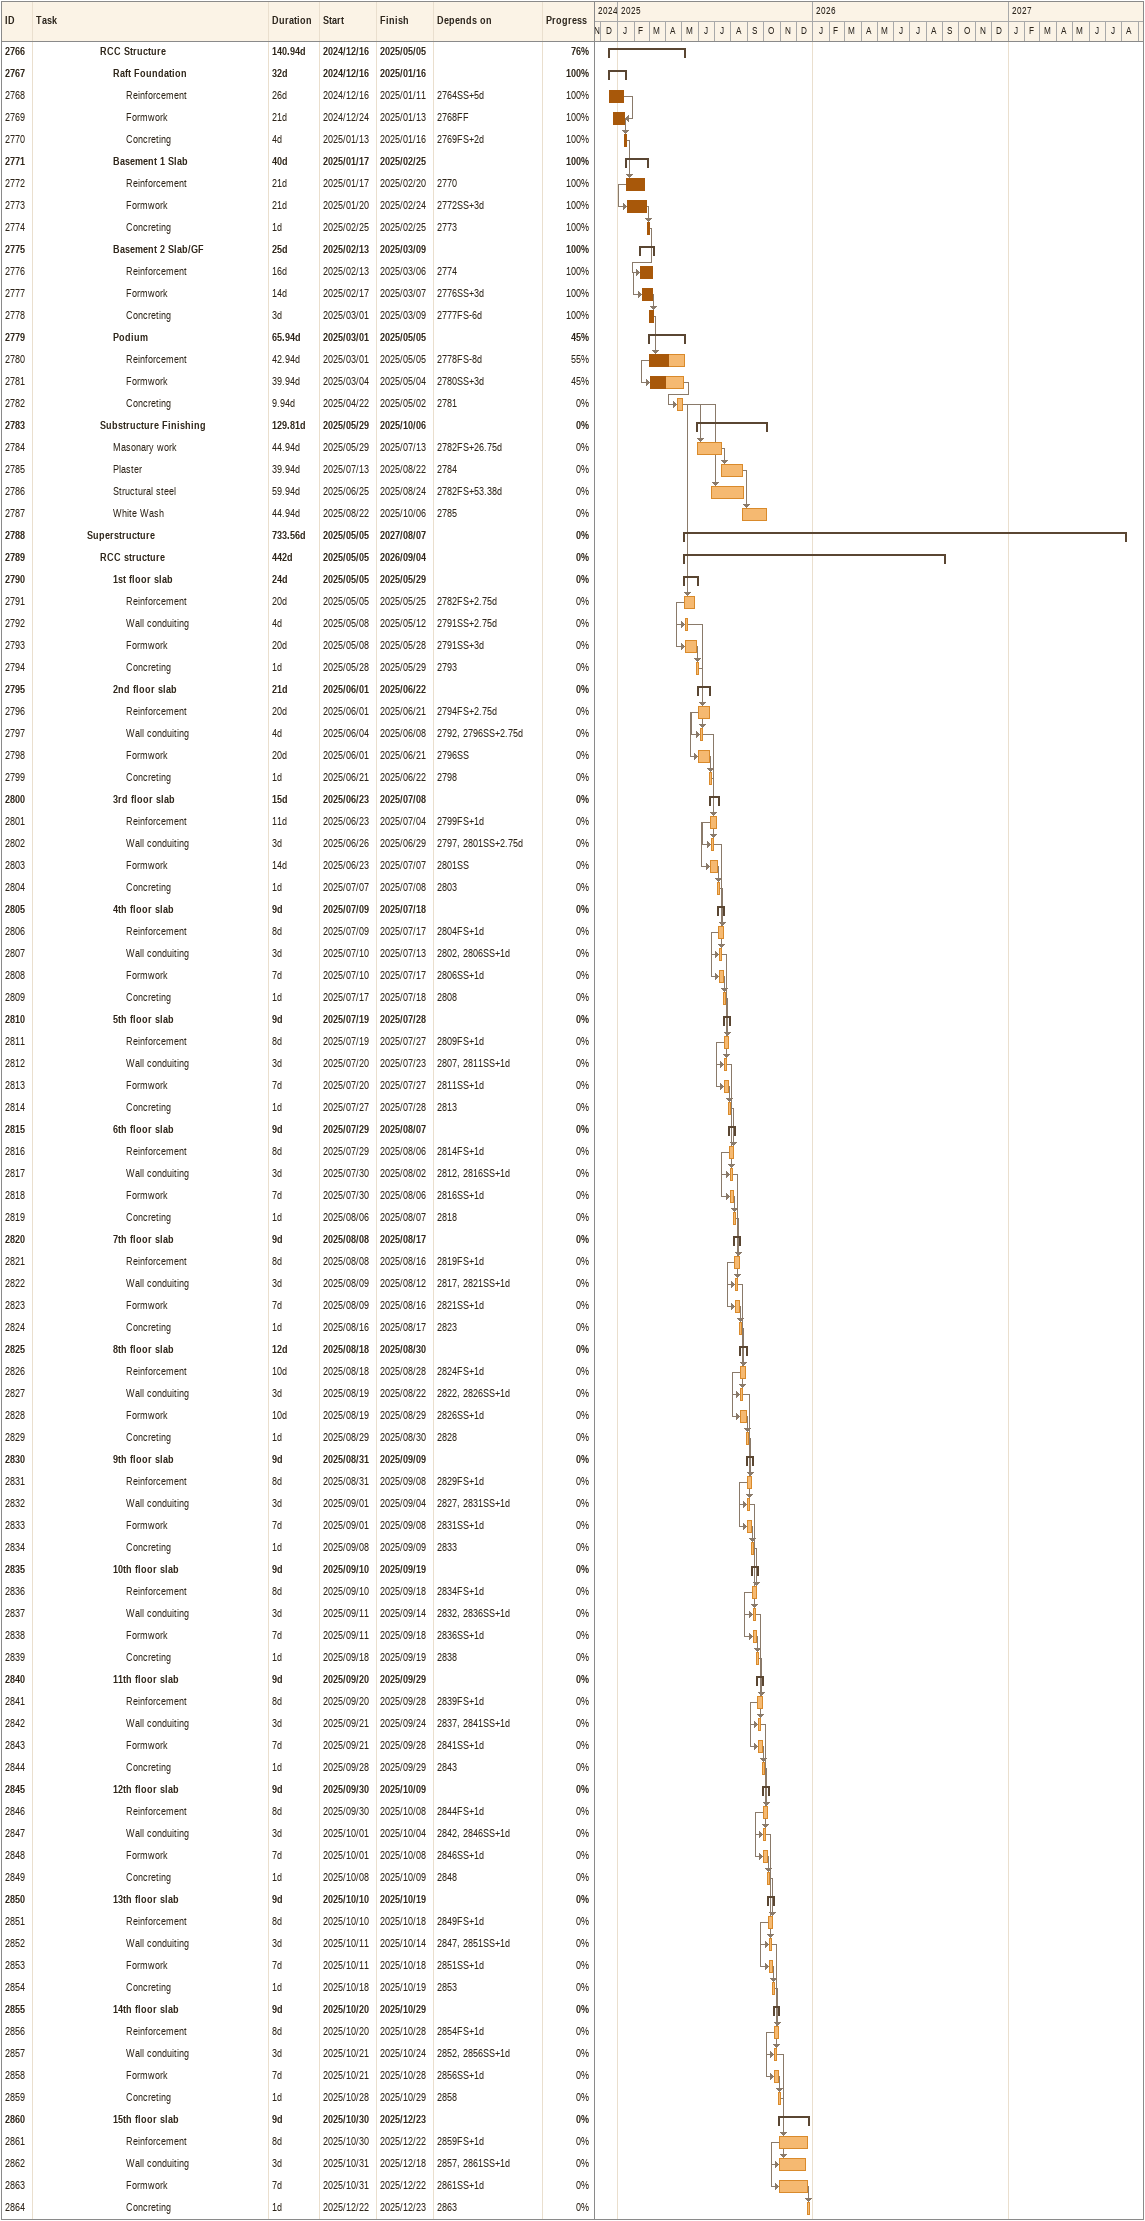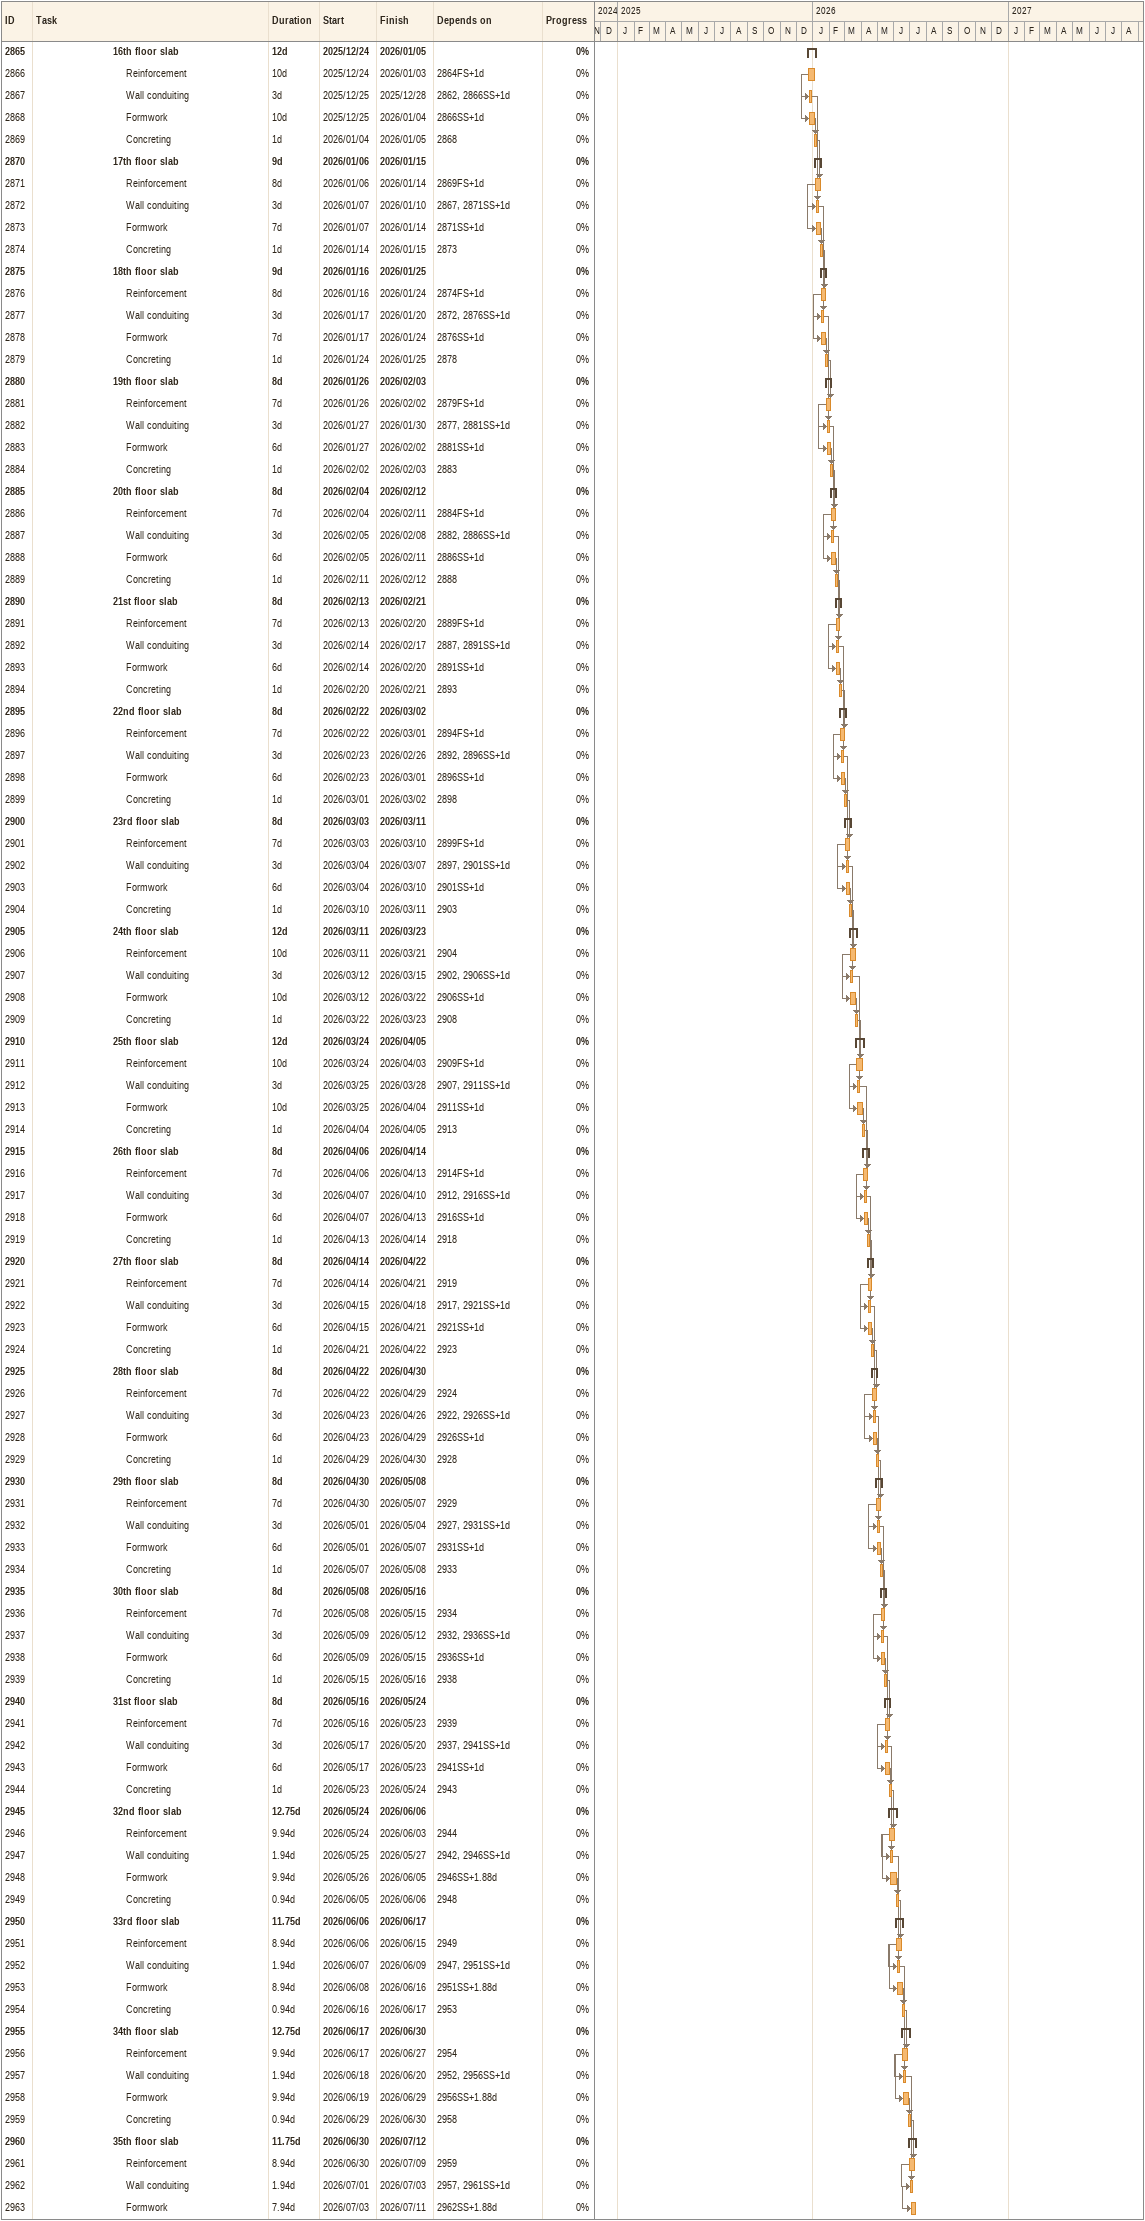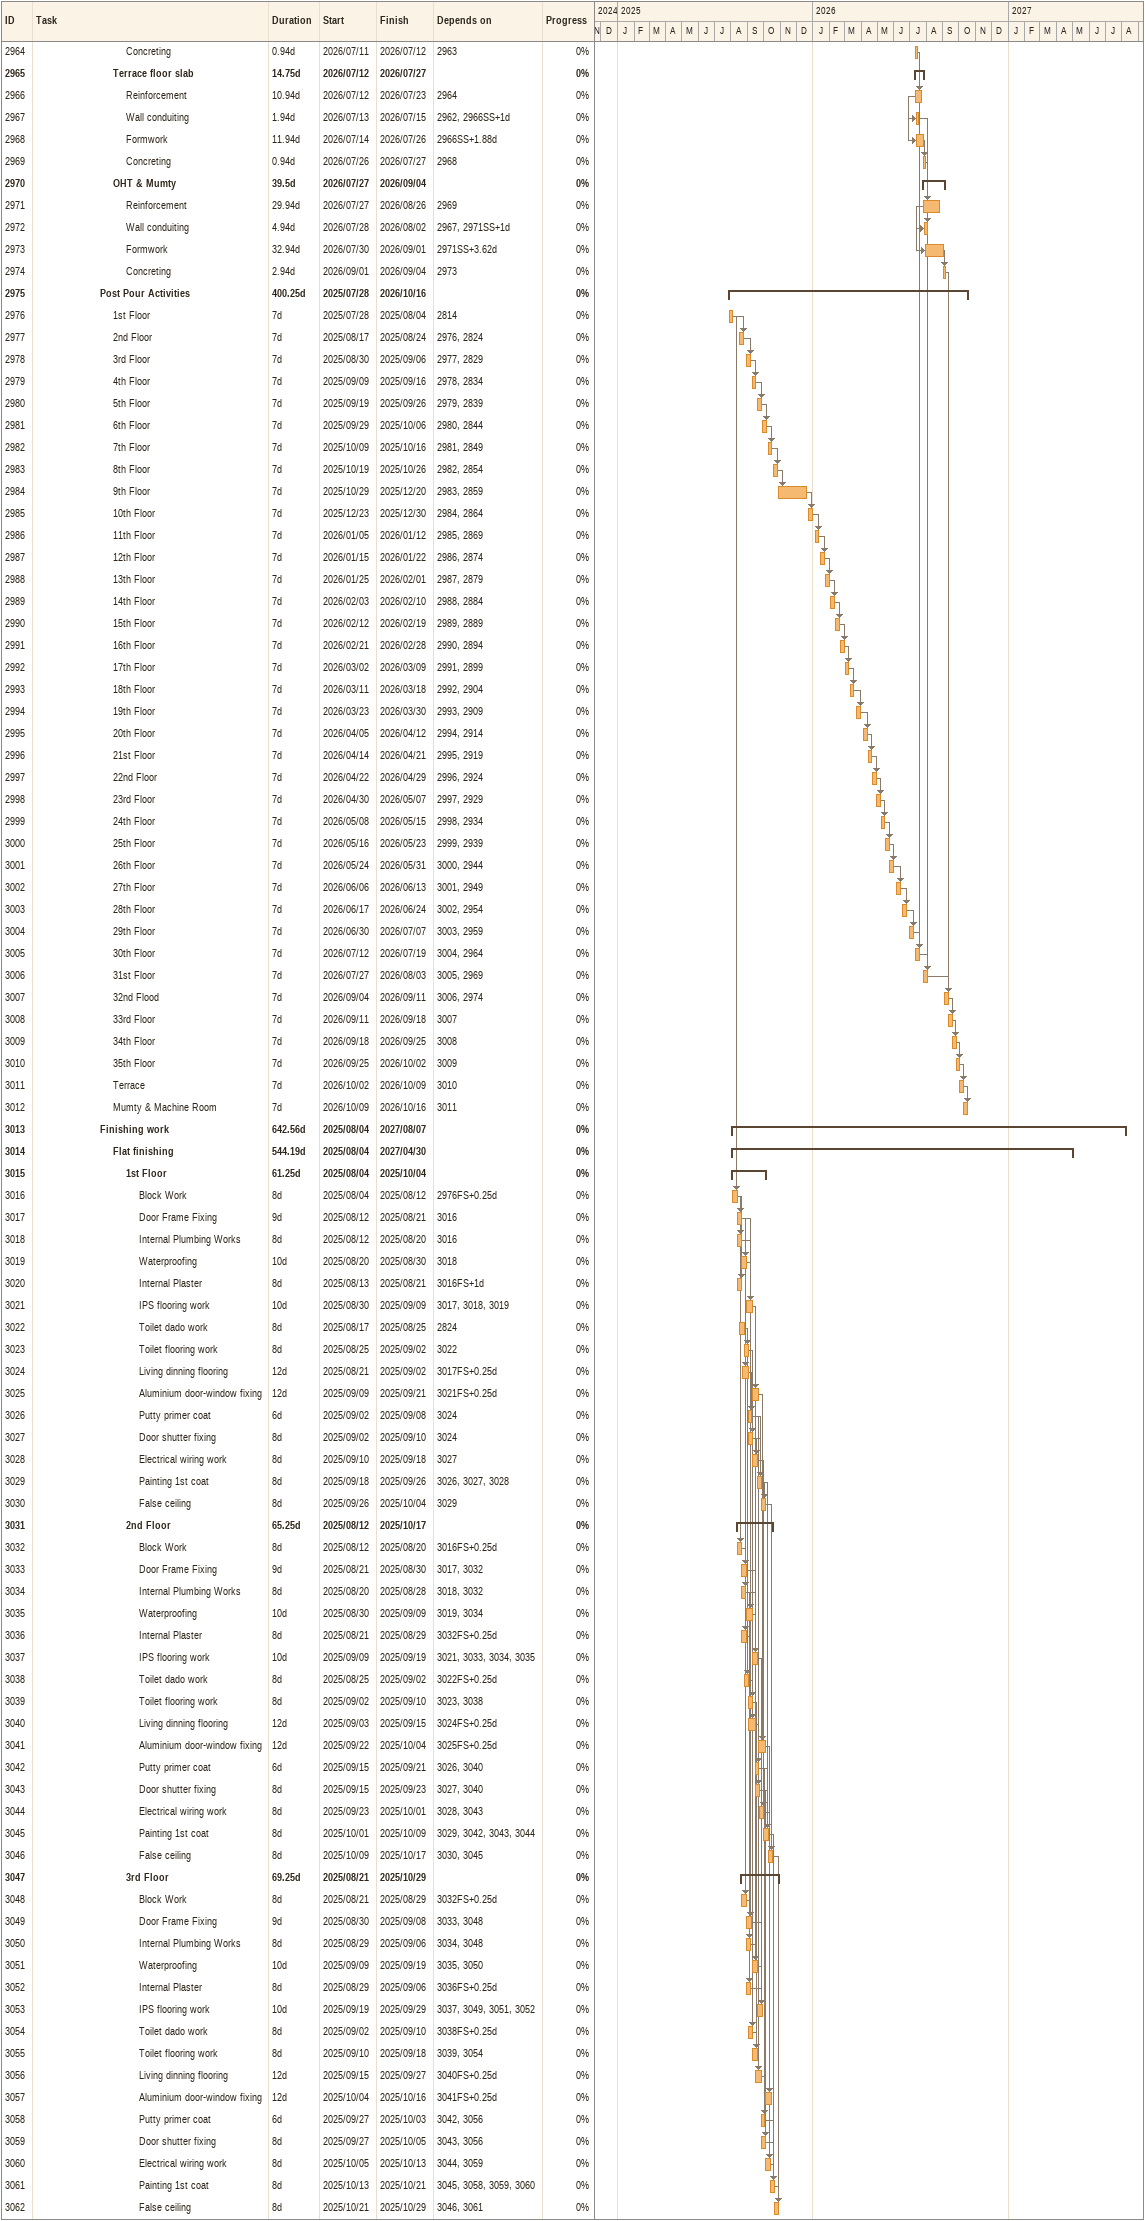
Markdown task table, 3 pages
| ID | Level | Task | Duration | Start | Finish | Predecessors | % complete |
|---|---|---|---|---|---|---|---|
| 2766 | 6 | **RCC Structure** | 140.94d | 2024-12-16 | 2025-05-05 |  | 76 |
| 2767 | 7 | **Raft Foundation** | 32d | 2024-12-16 | 2025-01-16 |  | 100 |
| 2768 | 8 | Reinforcement | 26d | 2024-12-16 | 2025-01-11 | 2764SS+5d | 100 |
| 2769 | 8 | Formwork | 21d | 2024-12-24 | 2025-01-13 | 2768FF | 100 |
| 2770 | 8 | Concreting | 4d | 2025-01-13 | 2025-01-16 | 2769FS+2d | 100 |
| 2771 | 7 | **Basement 1 Slab** | 40d | 2025-01-17 | 2025-02-25 |  | 100 |
| 2772 | 8 | Reinforcement | 21d | 2025-01-17 | 2025-02-20 | 2770 | 100 |
| 2773 | 8 | Formwork | 21d | 2025-01-20 | 2025-02-24 | 2772SS+3d | 100 |
| 2774 | 8 | Concreting | 1d | 2025-02-25 | 2025-02-25 | 2773 | 100 |
| 2775 | 7 | **Basement 2 Slab/GF** | 25d | 2025-02-13 | 2025-03-09 |  | 100 |
| 2776 | 8 | Reinforcement | 16d | 2025-02-13 | 2025-03-06 | 2774 | 100 |
| 2777 | 8 | Formwork | 14d | 2025-02-17 | 2025-03-07 | 2776SS+3d | 100 |
| 2778 | 8 | Concreting | 3d | 2025-03-01 | 2025-03-09 | 2777FS-6d | 100 |
| 2779 | 7 | **Podium** | 65.94d | 2025-03-01 | 2025-05-05 |  | 45 |
| 2780 | 8 | Reinforcement | 42.94d | 2025-03-01 | 2025-05-05 | 2778FS-8d | 55 |
| 2781 | 8 | Formwork | 39.94d | 2025-03-04 | 2025-05-04 | 2780SS+3d | 45 |
| 2782 | 8 | Concreting | 9.94d | 2025-04-22 | 2025-05-02 | 2781 | 0 |
| 2783 | 6 | **Substructure Finishing** | 129.81d | 2025-05-29 | 2025-10-06 |  | 0 |
| 2784 | 7 | Masonary work | 44.94d | 2025-05-29 | 2025-07-13 | 2782FS+26.75d | 0 |
| 2785 | 7 | Plaster | 39.94d | 2025-07-13 | 2025-08-22 | 2784 | 0 |
| 2786 | 7 | Structural steel | 59.94d | 2025-06-25 | 2025-08-24 | 2782FS+53.38d | 0 |
| 2787 | 7 | White Wash | 44.94d | 2025-08-22 | 2025-10-06 | 2785 | 0 |
| 2788 | 5 | **Superstructure** | 733.56d | 2025-05-05 | 2027-08-07 |  | 0 |
| 2789 | 6 | **RCC structure** | 442d | 2025-05-05 | 2026-09-04 |  | 0 |
| 2790 | 7 | **1st floor slab** | 24d | 2025-05-05 | 2025-05-29 |  | 0 |
| 2791 | 8 | Reinforcement | 20d | 2025-05-05 | 2025-05-25 | 2782FS+2.75d | 0 |
| 2792 | 8 | Wall conduiting | 4d | 2025-05-08 | 2025-05-12 | 2791SS+2.75d | 0 |
| 2793 | 8 | Formwork | 20d | 2025-05-08 | 2025-05-28 | 2791SS+3d | 0 |
| 2794 | 8 | Concreting | 1d | 2025-05-28 | 2025-05-29 | 2793 | 0 |
| 2795 | 7 | **2nd floor slab** | 21d | 2025-06-01 | 2025-06-22 |  | 0 |
| 2796 | 8 | Reinforcement | 20d | 2025-06-01 | 2025-06-21 | 2794FS+2.75d | 0 |
| 2797 | 8 | Wall conduiting | 4d | 2025-06-04 | 2025-06-08 | 2792, 2796SS+2.75d | 0 |
| 2798 | 8 | Formwork | 20d | 2025-06-01 | 2025-06-21 | 2796SS | 0 |
| 2799 | 8 | Concreting | 1d | 2025-06-21 | 2025-06-22 | 2798 | 0 |
| 2800 | 7 | **3rd floor slab** | 15d | 2025-06-23 | 2025-07-08 |  | 0 |
| 2801 | 8 | Reinforcement | 11d | 2025-06-23 | 2025-07-04 | 2799FS+1d | 0 |
| 2802 | 8 | Wall conduiting | 3d | 2025-06-26 | 2025-06-29 | 2797, 2801SS+2.75d | 0 |
| 2803 | 8 | Formwork | 14d | 2025-06-23 | 2025-07-07 | 2801SS | 0 |
| 2804 | 8 | Concreting | 1d | 2025-07-07 | 2025-07-08 | 2803 | 0 |
| 2805 | 7 | **4th floor slab** | 9d | 2025-07-09 | 2025-07-18 |  | 0 |
| 2806 | 8 | Reinforcement | 8d | 2025-07-09 | 2025-07-17 | 2804FS+1d | 0 |
| 2807 | 8 | Wall conduiting | 3d | 2025-07-10 | 2025-07-13 | 2802, 2806SS+1d | 0 |
| 2808 | 8 | Formwork | 7d | 2025-07-10 | 2025-07-17 | 2806SS+1d | 0 |
| 2809 | 8 | Concreting | 1d | 2025-07-17 | 2025-07-18 | 2808 | 0 |
| 2810 | 7 | **5th floor slab** | 9d | 2025-07-19 | 2025-07-28 |  | 0 |
| 2811 | 8 | Reinforcement | 8d | 2025-07-19 | 2025-07-27 | 2809FS+1d | 0 |
| 2812 | 8 | Wall conduiting | 3d | 2025-07-20 | 2025-07-23 | 2807, 2811SS+1d | 0 |
| 2813 | 8 | Formwork | 7d | 2025-07-20 | 2025-07-27 | 2811SS+1d | 0 |
| 2814 | 8 | Concreting | 1d | 2025-07-27 | 2025-07-28 | 2813 | 0 |
| 2815 | 7 | **6th floor slab** | 9d | 2025-07-29 | 2025-08-07 |  | 0 |
| 2816 | 8 | Reinforcement | 8d | 2025-07-29 | 2025-08-06 | 2814FS+1d | 0 |
| 2817 | 8 | Wall conduiting | 3d | 2025-07-30 | 2025-08-02 | 2812, 2816SS+1d | 0 |
| 2818 | 8 | Formwork | 7d | 2025-07-30 | 2025-08-06 | 2816SS+1d | 0 |
| 2819 | 8 | Concreting | 1d | 2025-08-06 | 2025-08-07 | 2818 | 0 |
| 2820 | 7 | **7th floor slab** | 9d | 2025-08-08 | 2025-08-17 |  | 0 |
| 2821 | 8 | Reinforcement | 8d | 2025-08-08 | 2025-08-16 | 2819FS+1d | 0 |
| 2822 | 8 | Wall conduiting | 3d | 2025-08-09 | 2025-08-12 | 2817, 2821SS+1d | 0 |
| 2823 | 8 | Formwork | 7d | 2025-08-09 | 2025-08-16 | 2821SS+1d | 0 |
| 2824 | 8 | Concreting | 1d | 2025-08-16 | 2025-08-17 | 2823 | 0 |
| 2825 | 7 | **8th floor slab** | 12d | 2025-08-18 | 2025-08-30 |  | 0 |
| 2826 | 8 | Reinforcement | 10d | 2025-08-18 | 2025-08-28 | 2824FS+1d | 0 |
| 2827 | 8 | Wall conduiting | 3d | 2025-08-19 | 2025-08-22 | 2822, 2826SS+1d | 0 |
| 2828 | 8 | Formwork | 10d | 2025-08-19 | 2025-08-29 | 2826SS+1d | 0 |
| 2829 | 8 | Concreting | 1d | 2025-08-29 | 2025-08-30 | 2828 | 0 |
| 2830 | 7 | **9th floor slab** | 9d | 2025-08-31 | 2025-09-09 |  | 0 |
| 2831 | 8 | Reinforcement | 8d | 2025-08-31 | 2025-09-08 | 2829FS+1d | 0 |
| 2832 | 8 | Wall conduiting | 3d | 2025-09-01 | 2025-09-04 | 2827, 2831SS+1d | 0 |
| 2833 | 8 | Formwork | 7d | 2025-09-01 | 2025-09-08 | 2831SS+1d | 0 |
| 2834 | 8 | Concreting | 1d | 2025-09-08 | 2025-09-09 | 2833 | 0 |
| 2835 | 7 | **10th floor slab** | 9d | 2025-09-10 | 2025-09-19 |  | 0 |
| 2836 | 8 | Reinforcement | 8d | 2025-09-10 | 2025-09-18 | 2834FS+1d | 0 |
| 2837 | 8 | Wall conduiting | 3d | 2025-09-11 | 2025-09-14 | 2832, 2836SS+1d | 0 |
| 2838 | 8 | Formwork | 7d | 2025-09-11 | 2025-09-18 | 2836SS+1d | 0 |
| 2839 | 8 | Concreting | 1d | 2025-09-18 | 2025-09-19 | 2838 | 0 |
| 2840 | 7 | **11th floor slab** | 9d | 2025-09-20 | 2025-09-29 |  | 0 |
| 2841 | 8 | Reinforcement | 8d | 2025-09-20 | 2025-09-28 | 2839FS+1d | 0 |
| 2842 | 8 | Wall conduiting | 3d | 2025-09-21 | 2025-09-24 | 2837, 2841SS+1d | 0 |
| 2843 | 8 | Formwork | 7d | 2025-09-21 | 2025-09-28 | 2841SS+1d | 0 |
| 2844 | 8 | Concreting | 1d | 2025-09-28 | 2025-09-29 | 2843 | 0 |
| 2845 | 7 | **12th floor slab** | 9d | 2025-09-30 | 2025-10-09 |  | 0 |
| 2846 | 8 | Reinforcement | 8d | 2025-09-30 | 2025-10-08 | 2844FS+1d | 0 |
| 2847 | 8 | Wall conduiting | 3d | 2025-10-01 | 2025-10-04 | 2842, 2846SS+1d | 0 |
| 2848 | 8 | Formwork | 7d | 2025-10-01 | 2025-10-08 | 2846SS+1d | 0 |
| 2849 | 8 | Concreting | 1d | 2025-10-08 | 2025-10-09 | 2848 | 0 |
| 2850 | 7 | **13th floor slab** | 9d | 2025-10-10 | 2025-10-19 |  | 0 |
| 2851 | 8 | Reinforcement | 8d | 2025-10-10 | 2025-10-18 | 2849FS+1d | 0 |
| 2852 | 8 | Wall conduiting | 3d | 2025-10-11 | 2025-10-14 | 2847, 2851SS+1d | 0 |
| 2853 | 8 | Formwork | 7d | 2025-10-11 | 2025-10-18 | 2851SS+1d | 0 |
| 2854 | 8 | Concreting | 1d | 2025-10-18 | 2025-10-19 | 2853 | 0 |
| 2855 | 7 | **14th floor slab** | 9d | 2025-10-20 | 2025-10-29 |  | 0 |
| 2856 | 8 | Reinforcement | 8d | 2025-10-20 | 2025-10-28 | 2854FS+1d | 0 |
| 2857 | 8 | Wall conduiting | 3d | 2025-10-21 | 2025-10-24 | 2852, 2856SS+1d | 0 |
| 2858 | 8 | Formwork | 7d | 2025-10-21 | 2025-10-28 | 2856SS+1d | 0 |
| 2859 | 8 | Concreting | 1d | 2025-10-28 | 2025-10-29 | 2858 | 0 |
| 2860 | 7 | **15th floor slab** | 9d | 2025-10-30 | 2025-12-23 |  | 0 |
| 2861 | 8 | Reinforcement | 8d | 2025-10-30 | 2025-12-22 | 2859FS+1d | 0 |
| 2862 | 8 | Wall conduiting | 3d | 2025-10-31 | 2025-12-18 | 2857, 2861SS+1d | 0 |
| 2863 | 8 | Formwork | 7d | 2025-10-31 | 2025-12-22 | 2861SS+1d | 0 |
| 2864 | 8 | Concreting | 1d | 2025-12-22 | 2025-12-23 | 2863 | 0 |
| 2865 | 7 | **16th floor slab** | 12d | 2025-12-24 | 2026-01-05 |  | 0 |
| 2866 | 8 | Reinforcement | 10d | 2025-12-24 | 2026-01-03 | 2864FS+1d | 0 |
| 2867 | 8 | Wall conduiting | 3d | 2025-12-25 | 2025-12-28 | 2862, 2866SS+1d | 0 |
| 2868 | 8 | Formwork | 10d | 2025-12-25 | 2026-01-04 | 2866SS+1d | 0 |
| 2869 | 8 | Concreting | 1d | 2026-01-04 | 2026-01-05 | 2868 | 0 |
| 2870 | 7 | **17th floor slab** | 9d | 2026-01-06 | 2026-01-15 |  | 0 |
| 2871 | 8 | Reinforcement | 8d | 2026-01-06 | 2026-01-14 | 2869FS+1d | 0 |
| 2872 | 8 | Wall conduiting | 3d | 2026-01-07 | 2026-01-10 | 2867, 2871SS+1d | 0 |
| 2873 | 8 | Formwork | 7d | 2026-01-07 | 2026-01-14 | 2871SS+1d | 0 |
| 2874 | 8 | Concreting | 1d | 2026-01-14 | 2026-01-15 | 2873 | 0 |
| 2875 | 7 | **18th floor slab** | 9d | 2026-01-16 | 2026-01-25 |  | 0 |
| 2876 | 8 | Reinforcement | 8d | 2026-01-16 | 2026-01-24 | 2874FS+1d | 0 |
| 2877 | 8 | Wall conduiting | 3d | 2026-01-17 | 2026-01-20 | 2872, 2876SS+1d | 0 |
| 2878 | 8 | Formwork | 7d | 2026-01-17 | 2026-01-24 | 2876SS+1d | 0 |
| 2879 | 8 | Concreting | 1d | 2026-01-24 | 2026-01-25 | 2878 | 0 |
| 2880 | 7 | **19th floor slab** | 8d | 2026-01-26 | 2026-02-03 |  | 0 |
| 2881 | 8 | Reinforcement | 7d | 2026-01-26 | 2026-02-02 | 2879FS+1d | 0 |
| 2882 | 8 | Wall conduiting | 3d | 2026-01-27 | 2026-01-30 | 2877, 2881SS+1d | 0 |
| 2883 | 8 | Formwork | 6d | 2026-01-27 | 2026-02-02 | 2881SS+1d | 0 |
| 2884 | 8 | Concreting | 1d | 2026-02-02 | 2026-02-03 | 2883 | 0 |
| 2885 | 7 | **20th floor slab** | 8d | 2026-02-04 | 2026-02-12 |  | 0 |
| 2886 | 8 | Reinforcement | 7d | 2026-02-04 | 2026-02-11 | 2884FS+1d | 0 |
| 2887 | 8 | Wall conduiting | 3d | 2026-02-05 | 2026-02-08 | 2882, 2886SS+1d | 0 |
| 2888 | 8 | Formwork | 6d | 2026-02-05 | 2026-02-11 | 2886SS+1d | 0 |
| 2889 | 8 | Concreting | 1d | 2026-02-11 | 2026-02-12 | 2888 | 0 |
| 2890 | 7 | **21st floor slab** | 8d | 2026-02-13 | 2026-02-21 |  | 0 |
| 2891 | 8 | Reinforcement | 7d | 2026-02-13 | 2026-02-20 | 2889FS+1d | 0 |
| 2892 | 8 | Wall conduiting | 3d | 2026-02-14 | 2026-02-17 | 2887, 2891SS+1d | 0 |
| 2893 | 8 | Formwork | 6d | 2026-02-14 | 2026-02-20 | 2891SS+1d | 0 |
| 2894 | 8 | Concreting | 1d | 2026-02-20 | 2026-02-21 | 2893 | 0 |
| 2895 | 7 | **22nd floor slab** | 8d | 2026-02-22 | 2026-03-02 |  | 0 |
| 2896 | 8 | Reinforcement | 7d | 2026-02-22 | 2026-03-01 | 2894FS+1d | 0 |
| 2897 | 8 | Wall conduiting | 3d | 2026-02-23 | 2026-02-26 | 2892, 2896SS+1d | 0 |
| 2898 | 8 | Formwork | 6d | 2026-02-23 | 2026-03-01 | 2896SS+1d | 0 |
| 2899 | 8 | Concreting | 1d | 2026-03-01 | 2026-03-02 | 2898 | 0 |
| 2900 | 7 | **23rd floor slab** | 8d | 2026-03-03 | 2026-03-11 |  | 0 |
| 2901 | 8 | Reinforcement | 7d | 2026-03-03 | 2026-03-10 | 2899FS+1d | 0 |
| 2902 | 8 | Wall conduiting | 3d | 2026-03-04 | 2026-03-07 | 2897, 2901SS+1d | 0 |
| 2903 | 8 | Formwork | 6d | 2026-03-04 | 2026-03-10 | 2901SS+1d | 0 |
| 2904 | 8 | Concreting | 1d | 2026-03-10 | 2026-03-11 | 2903 | 0 |
| 2905 | 7 | **24th floor slab** | 12d | 2026-03-11 | 2026-03-23 |  | 0 |
| 2906 | 8 | Reinforcement | 10d | 2026-03-11 | 2026-03-21 | 2904 | 0 |
| 2907 | 8 | Wall conduiting | 3d | 2026-03-12 | 2026-03-15 | 2902, 2906SS+1d | 0 |
| 2908 | 8 | Formwork | 10d | 2026-03-12 | 2026-03-22 | 2906SS+1d | 0 |
| 2909 | 8 | Concreting | 1d | 2026-03-22 | 2026-03-23 | 2908 | 0 |
| 2910 | 7 | **25th floor slab** | 12d | 2026-03-24 | 2026-04-05 |  | 0 |
| 2911 | 8 | Reinforcement | 10d | 2026-03-24 | 2026-04-03 | 2909FS+1d | 0 |
| 2912 | 8 | Wall conduiting | 3d | 2026-03-25 | 2026-03-28 | 2907, 2911SS+1d | 0 |
| 2913 | 8 | Formwork | 10d | 2026-03-25 | 2026-04-04 | 2911SS+1d | 0 |
| 2914 | 8 | Concreting | 1d | 2026-04-04 | 2026-04-05 | 2913 | 0 |
| 2915 | 7 | **26th floor slab** | 8d | 2026-04-06 | 2026-04-14 |  | 0 |
| 2916 | 8 | Reinforcement | 7d | 2026-04-06 | 2026-04-13 | 2914FS+1d | 0 |
| 2917 | 8 | Wall conduiting | 3d | 2026-04-07 | 2026-04-10 | 2912, 2916SS+1d | 0 |
| 2918 | 8 | Formwork | 6d | 2026-04-07 | 2026-04-13 | 2916SS+1d | 0 |
| 2919 | 8 | Concreting | 1d | 2026-04-13 | 2026-04-14 | 2918 | 0 |
| 2920 | 7 | **27th floor slab** | 8d | 2026-04-14 | 2026-04-22 |  | 0 |
| 2921 | 8 | Reinforcement | 7d | 2026-04-14 | 2026-04-21 | 2919 | 0 |
| 2922 | 8 | Wall conduiting | 3d | 2026-04-15 | 2026-04-18 | 2917, 2921SS+1d | 0 |
| 2923 | 8 | Formwork | 6d | 2026-04-15 | 2026-04-21 | 2921SS+1d | 0 |
| 2924 | 8 | Concreting | 1d | 2026-04-21 | 2026-04-22 | 2923 | 0 |
| 2925 | 7 | **28th floor slab** | 8d | 2026-04-22 | 2026-04-30 |  | 0 |
| 2926 | 8 | Reinforcement | 7d | 2026-04-22 | 2026-04-29 | 2924 | 0 |
| 2927 | 8 | Wall conduiting | 3d | 2026-04-23 | 2026-04-26 | 2922, 2926SS+1d | 0 |
| 2928 | 8 | Formwork | 6d | 2026-04-23 | 2026-04-29 | 2926SS+1d | 0 |
| 2929 | 8 | Concreting | 1d | 2026-04-29 | 2026-04-30 | 2928 | 0 |
| 2930 | 7 | **29th floor slab** | 8d | 2026-04-30 | 2026-05-08 |  | 0 |
| 2931 | 8 | Reinforcement | 7d | 2026-04-30 | 2026-05-07 | 2929 | 0 |
| 2932 | 8 | Wall conduiting | 3d | 2026-05-01 | 2026-05-04 | 2927, 2931SS+1d | 0 |
| 2933 | 8 | Formwork | 6d | 2026-05-01 | 2026-05-07 | 2931SS+1d | 0 |
| 2934 | 8 | Concreting | 1d | 2026-05-07 | 2026-05-08 | 2933 | 0 |
| 2935 | 7 | **30th floor slab** | 8d | 2026-05-08 | 2026-05-16 |  | 0 |
| 2936 | 8 | Reinforcement | 7d | 2026-05-08 | 2026-05-15 | 2934 | 0 |
| 2937 | 8 | Wall conduiting | 3d | 2026-05-09 | 2026-05-12 | 2932, 2936SS+1d | 0 |
| 2938 | 8 | Formwork | 6d | 2026-05-09 | 2026-05-15 | 2936SS+1d | 0 |
| 2939 | 8 | Concreting | 1d | 2026-05-15 | 2026-05-16 | 2938 | 0 |
| 2940 | 7 | **31st floor slab** | 8d | 2026-05-16 | 2026-05-24 |  | 0 |
| 2941 | 8 | Reinforcement | 7d | 2026-05-16 | 2026-05-23 | 2939 | 0 |
| 2942 | 8 | Wall conduiting | 3d | 2026-05-17 | 2026-05-20 | 2937, 2941SS+1d | 0 |
| 2943 | 8 | Formwork | 6d | 2026-05-17 | 2026-05-23 | 2941SS+1d | 0 |
| 2944 | 8 | Concreting | 1d | 2026-05-23 | 2026-05-24 | 2943 | 0 |
| 2945 | 7 | **32nd floor slab** | 12.75d | 2026-05-24 | 2026-06-06 |  | 0 |
| 2946 | 8 | Reinforcement | 9.94d | 2026-05-24 | 2026-06-03 | 2944 | 0 |
| 2947 | 8 | Wall conduiting | 1.94d | 2026-05-25 | 2026-05-27 | 2942, 2946SS+1d | 0 |
| 2948 | 8 | Formwork | 9.94d | 2026-05-26 | 2026-06-05 | 2946SS+1.88d | 0 |
| 2949 | 8 | Concreting | 0.94d | 2026-06-05 | 2026-06-06 | 2948 | 0 |
| 2950 | 7 | **33rd floor slab** | 11.75d | 2026-06-06 | 2026-06-17 |  | 0 |
| 2951 | 8 | Reinforcement | 8.94d | 2026-06-06 | 2026-06-15 | 2949 | 0 |
| 2952 | 8 | Wall conduiting | 1.94d | 2026-06-07 | 2026-06-09 | 2947, 2951SS+1d | 0 |
| 2953 | 8 | Formwork | 8.94d | 2026-06-08 | 2026-06-16 | 2951SS+1.88d | 0 |
| 2954 | 8 | Concreting | 0.94d | 2026-06-16 | 2026-06-17 | 2953 | 0 |
| 2955 | 7 | **34th floor slab** | 12.75d | 2026-06-17 | 2026-06-30 |  | 0 |
| 2956 | 8 | Reinforcement | 9.94d | 2026-06-17 | 2026-06-27 | 2954 | 0 |
| 2957 | 8 | Wall conduiting | 1.94d | 2026-06-18 | 2026-06-20 | 2952, 2956SS+1d | 0 |
| 2958 | 8 | Formwork | 9.94d | 2026-06-19 | 2026-06-29 | 2956SS+1.88d | 0 |
| 2959 | 8 | Concreting | 0.94d | 2026-06-29 | 2026-06-30 | 2958 | 0 |
| 2960 | 7 | **35th floor slab** | 11.75d | 2026-06-30 | 2026-07-12 |  | 0 |
| 2961 | 8 | Reinforcement | 8.94d | 2026-06-30 | 2026-07-09 | 2959 | 0 |
| 2962 | 8 | Wall conduiting | 1.94d | 2026-07-01 | 2026-07-03 | 2957, 2961SS+1d | 0 |
| 2963 | 8 | Formwork | 7.94d | 2026-07-03 | 2026-07-11 | 2962SS+1.88d | 0 |
| 2964 | 8 | Concreting | 0.94d | 2026-07-11 | 2026-07-12 | 2963 | 0 |
| 2965 | 7 | **Terrace floor slab** | 14.75d | 2026-07-12 | 2026-07-27 |  | 0 |
| 2966 | 8 | Reinforcement | 10.94d | 2026-07-12 | 2026-07-23 | 2964 | 0 |
| 2967 | 8 | Wall conduiting | 1.94d | 2026-07-13 | 2026-07-15 | 2962, 2966SS+1d | 0 |
| 2968 | 8 | Formwork | 11.94d | 2026-07-14 | 2026-07-26 | 2966SS+1.88d | 0 |
| 2969 | 8 | Concreting | 0.94d | 2026-07-26 | 2026-07-27 | 2968 | 0 |
| 2970 | 7 | **OHT & Mumty** | 39.5d | 2026-07-27 | 2026-09-04 |  | 0 |
| 2971 | 8 | Reinforcement | 29.94d | 2026-07-27 | 2026-08-26 | 2969 | 0 |
| 2972 | 8 | Wall conduiting | 4.94d | 2026-07-28 | 2026-08-02 | 2967, 2971SS+1d | 0 |
| 2973 | 8 | Formwork | 32.94d | 2026-07-30 | 2026-09-01 | 2971SS+3.62d | 0 |
| 2974 | 8 | Concreting | 2.94d | 2026-09-01 | 2026-09-04 | 2973 | 0 |
| 2975 | 6 | **Post Pour Activities** | 400.25d | 2025-07-28 | 2026-10-16 |  | 0 |
| 2976 | 7 | 1st Floor | 7d | 2025-07-28 | 2025-08-04 | 2814 | 0 |
| 2977 | 7 | 2nd Floor | 7d | 2025-08-17 | 2025-08-24 | 2976, 2824 | 0 |
| 2978 | 7 | 3rd Floor | 7d | 2025-08-30 | 2025-09-06 | 2977, 2829 | 0 |
| 2979 | 7 | 4th Floor | 7d | 2025-09-09 | 2025-09-16 | 2978, 2834 | 0 |
| 2980 | 7 | 5th Floor | 7d | 2025-09-19 | 2025-09-26 | 2979, 2839 | 0 |
| 2981 | 7 | 6th Floor | 7d | 2025-09-29 | 2025-10-06 | 2980, 2844 | 0 |
| 2982 | 7 | 7th Floor | 7d | 2025-10-09 | 2025-10-16 | 2981, 2849 | 0 |
| 2983 | 7 | 8th Floor | 7d | 2025-10-19 | 2025-10-26 | 2982, 2854 | 0 |
| 2984 | 7 | 9th Floor | 7d | 2025-10-29 | 2025-12-20 | 2983, 2859 | 0 |
| 2985 | 7 | 10th Floor | 7d | 2025-12-23 | 2025-12-30 | 2984, 2864 | 0 |
| 2986 | 7 | 11th Floor | 7d | 2026-01-05 | 2026-01-12 | 2985, 2869 | 0 |
| 2987 | 7 | 12th Floor | 7d | 2026-01-15 | 2026-01-22 | 2986, 2874 | 0 |
| 2988 | 7 | 13th Floor | 7d | 2026-01-25 | 2026-02-01 | 2987, 2879 | 0 |
| 2989 | 7 | 14th Floor | 7d | 2026-02-03 | 2026-02-10 | 2988, 2884 | 0 |
| 2990 | 7 | 15th Floor | 7d | 2026-02-12 | 2026-02-19 | 2989, 2889 | 0 |
| 2991 | 7 | 16th Floor | 7d | 2026-02-21 | 2026-02-28 | 2990, 2894 | 0 |
| 2992 | 7 | 17th Floor | 7d | 2026-03-02 | 2026-03-09 | 2991, 2899 | 0 |
| 2993 | 7 | 18th Floor | 7d | 2026-03-11 | 2026-03-18 | 2992, 2904 | 0 |
| 2994 | 7 | 19th Floor | 7d | 2026-03-23 | 2026-03-30 | 2993, 2909 | 0 |
| 2995 | 7 | 20th Floor | 7d | 2026-04-05 | 2026-04-12 | 2994, 2914 | 0 |
| 2996 | 7 | 21st Floor | 7d | 2026-04-14 | 2026-04-21 | 2995, 2919 | 0 |
| 2997 | 7 | 22nd Floor | 7d | 2026-04-22 | 2026-04-29 | 2996, 2924 | 0 |
| 2998 | 7 | 23rd Floor | 7d | 2026-04-30 | 2026-05-07 | 2997, 2929 | 0 |
| 2999 | 7 | 24th Floor | 7d | 2026-05-08 | 2026-05-15 | 2998, 2934 | 0 |
| 3000 | 7 | 25th Floor | 7d | 2026-05-16 | 2026-05-23 | 2999, 2939 | 0 |
| 3001 | 7 | 26th Floor | 7d | 2026-05-24 | 2026-05-31 | 3000, 2944 | 0 |
| 3002 | 7 | 27th Floor | 7d | 2026-06-06 | 2026-06-13 | 3001, 2949 | 0 |
| 3003 | 7 | 28th Floor | 7d | 2026-06-17 | 2026-06-24 | 3002, 2954 | 0 |
| 3004 | 7 | 29th Floor | 7d | 2026-06-30 | 2026-07-07 | 3003, 2959 | 0 |
| 3005 | 7 | 30th Floor | 7d | 2026-07-12 | 2026-07-19 | 3004, 2964 | 0 |
| 3006 | 7 | 31st Floor | 7d | 2026-07-27 | 2026-08-03 | 3005, 2969 | 0 |
| 3007 | 7 | 32nd Flood | 7d | 2026-09-04 | 2026-09-11 | 3006, 2974 | 0 |
| 3008 | 7 | 33rd Floor | 7d | 2026-09-11 | 2026-09-18 | 3007 | 0 |
| 3009 | 7 | 34th Floor | 7d | 2026-09-18 | 2026-09-25 | 3008 | 0 |
| 3010 | 7 | 35th Floor | 7d | 2026-09-25 | 2026-10-02 | 3009 | 0 |
| 3011 | 7 | Terrace | 7d | 2026-10-02 | 2026-10-09 | 3010 | 0 |
| 3012 | 7 | Mumty & Machine Room | 7d | 2026-10-09 | 2026-10-16 | 3011 | 0 |
| 3013 | 6 | **Finishing work** | 642.56d | 2025-08-04 | 2027-08-07 |  | 0 |
| 3014 | 7 | **Flat finishing** | 544.19d | 2025-08-04 | 2027-04-30 |  | 0 |
| 3015 | 8 | **1st Floor** | 61.25d | 2025-08-04 | 2025-10-04 |  | 0 |
| 3016 | 9 | Block Work | 8d | 2025-08-04 | 2025-08-12 | 2976FS+0.25d | 0 |
| 3017 | 9 | Door Frame Fixing | 9d | 2025-08-12 | 2025-08-21 | 3016 | 0 |
| 3018 | 9 | Internal Plumbing Works | 8d | 2025-08-12 | 2025-08-20 | 3016 | 0 |
| 3019 | 9 | Waterproofing | 10d | 2025-08-20 | 2025-08-30 | 3018 | 0 |
| 3020 | 9 | Internal Plaster | 8d | 2025-08-13 | 2025-08-21 | 3016FS+1d | 0 |
| 3021 | 9 | IPS flooring work | 10d | 2025-08-30 | 2025-09-09 | 3017, 3018, 3019 | 0 |
| 3022 | 9 | Toilet dado work | 8d | 2025-08-17 | 2025-08-25 | 2824 | 0 |
| 3023 | 9 | Toilet flooring work | 8d | 2025-08-25 | 2025-09-02 | 3022 | 0 |
| 3024 | 9 | Living dinning flooring | 12d | 2025-08-21 | 2025-09-02 | 3017FS+0.25d | 0 |
| 3025 | 9 | Aluminium door-window fixing | 12d | 2025-09-09 | 2025-09-21 | 3021FS+0.25d | 0 |
| 3026 | 9 | Putty primer coat | 6d | 2025-09-02 | 2025-09-08 | 3024 | 0 |
| 3027 | 9 | Door shutter fixing | 8d | 2025-09-02 | 2025-09-10 | 3024 | 0 |
| 3028 | 9 | Electrical wiring work | 8d | 2025-09-10 | 2025-09-18 | 3027 | 0 |
| 3029 | 9 | Painting 1st coat | 8d | 2025-09-18 | 2025-09-26 | 3026, 3027, 3028 | 0 |
| 3030 | 9 | False ceiling | 8d | 2025-09-26 | 2025-10-04 | 3029 | 0 |
| 3031 | 8 | **2nd Floor** | 65.25d | 2025-08-12 | 2025-10-17 |  | 0 |
| 3032 | 9 | Block Work | 8d | 2025-08-12 | 2025-08-20 | 3016FS+0.25d | 0 |
| 3033 | 9 | Door Frame Fixing | 9d | 2025-08-21 | 2025-08-30 | 3017, 3032 | 0 |
| 3034 | 9 | Internal Plumbing Works | 8d | 2025-08-20 | 2025-08-28 | 3018, 3032 | 0 |
| 3035 | 9 | Waterproofing | 10d | 2025-08-30 | 2025-09-09 | 3019, 3034 | 0 |
| 3036 | 9 | Internal Plaster | 8d | 2025-08-21 | 2025-08-29 | 3032FS+0.25d | 0 |
| 3037 | 9 | IPS flooring work | 10d | 2025-09-09 | 2025-09-19 | 3021, 3033, 3034, 3035 | 0 |
| 3038 | 9 | Toilet dado work | 8d | 2025-08-25 | 2025-09-02 | 3022FS+0.25d | 0 |
| 3039 | 9 | Toilet flooring work | 8d | 2025-09-02 | 2025-09-10 | 3023, 3038 | 0 |
| 3040 | 9 | Living dinning flooring | 12d | 2025-09-03 | 2025-09-15 | 3024FS+0.25d | 0 |
| 3041 | 9 | Aluminium door-window fixing | 12d | 2025-09-22 | 2025-10-04 | 3025FS+0.25d | 0 |
| 3042 | 9 | Putty primer coat | 6d | 2025-09-15 | 2025-09-21 | 3026, 3040 | 0 |
| 3043 | 9 | Door shutter fixing | 8d | 2025-09-15 | 2025-09-23 | 3027, 3040 | 0 |
| 3044 | 9 | Electrical wiring work | 8d | 2025-09-23 | 2025-10-01 | 3028, 3043 | 0 |
| 3045 | 9 | Painting 1st coat | 8d | 2025-10-01 | 2025-10-09 | 3029, 3042, 3043, 3044 | 0 |
| 3046 | 9 | False ceiling | 8d | 2025-10-09 | 2025-10-17 | 3030, 3045 | 0 |
| 3047 | 8 | **3rd Floor** | 69.25d | 2025-08-21 | 2025-10-29 |  | 0 |
| 3048 | 9 | Block Work | 8d | 2025-08-21 | 2025-08-29 | 3032FS+0.25d | 0 |
| 3049 | 9 | Door Frame Fixing | 9d | 2025-08-30 | 2025-09-08 | 3033, 3048 | 0 |
| 3050 | 9 | Internal Plumbing Works | 8d | 2025-08-29 | 2025-09-06 | 3034, 3048 | 0 |
| 3051 | 9 | Waterproofing | 10d | 2025-09-09 | 2025-09-19 | 3035, 3050 | 0 |
| 3052 | 9 | Internal Plaster | 8d | 2025-08-29 | 2025-09-06 | 3036FS+0.25d | 0 |
| 3053 | 9 | IPS flooring work | 10d | 2025-09-19 | 2025-09-29 | 3037, 3049, 3051, 3052 | 0 |
| 3054 | 9 | Toilet dado work | 8d | 2025-09-02 | 2025-09-10 | 3038FS+0.25d | 0 |
| 3055 | 9 | Toilet flooring work | 8d | 2025-09-10 | 2025-09-18 | 3039, 3054 | 0 |
| 3056 | 9 | Living dinning flooring | 12d | 2025-09-15 | 2025-09-27 | 3040FS+0.25d | 0 |
| 3057 | 9 | Aluminium door-window fixing | 12d | 2025-10-04 | 2025-10-16 | 3041FS+0.25d | 0 |
| 3058 | 9 | Putty primer coat | 6d | 2025-09-27 | 2025-10-03 | 3042, 3056 | 0 |
| 3059 | 9 | Door shutter fixing | 8d | 2025-09-27 | 2025-10-05 | 3043, 3056 | 0 |
| 3060 | 9 | Electrical wiring work | 8d | 2025-10-05 | 2025-10-13 | 3044, 3059 | 0 |
| 3061 | 9 | Painting 1st coat | 8d | 2025-10-13 | 2025-10-21 | 3045, 3058, 3059, 3060 | 0 |
| 3062 | 9 | False ceiling | 8d | 2025-10-21 | 2025-10-29 | 3046, 3061 | 0 |
